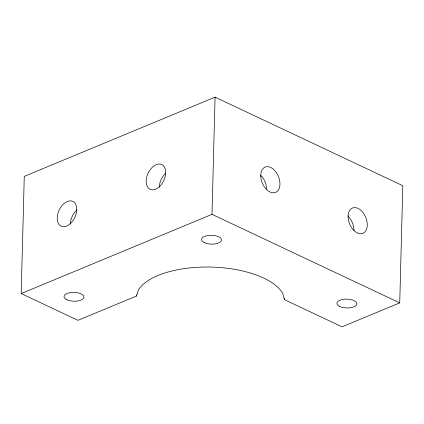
<?xml version="1.0" encoding="UTF-8"?>
<svg xmlns="http://www.w3.org/2000/svg" width="424" height="424" viewBox="0 0 424 424"><rect width="100%" height="100%" fill="white"/><g stroke="black" fill="none" stroke-linecap="round" stroke-linejoin="round"><path stroke-width="0.64" d="M21.2 293.562L24.269 176.379L215.069 97.165L402.8 185.701L399.731 302.884L342.046 326.835L284.483 299.683L282.739 293.382A74.719 33.104 1.5 0 0 211.035 267.072A74.719 33.104 1.5 0 0 138.436 289.831L136.464 296.037L77.958 320.327L21.2 293.562L212 214.353L399.731 302.884M136.464 296.037L136.496 294.749M212 214.353L215.069 97.165M284.483 299.683L284.515 298.395M260.617 175.255A13.701 8.713 67.5 0 1 266.654 188.892M348.046 216.282A13.701 8.713 67.5 0 1 353.987 230.63M70.31 223.914A13.701 8.655 -64.8 0 1 76.935 209.88M159.254 187.344A13.701 8.655 -64.8 0 1 165.673 173.22M339.778 306.483A9.964 4.415 1.5 0 0 356.478 304.914A9.964 4.415 1.5 0 0 344.378 299.206A9.964 4.415 1.5 0 0 339.778 306.483M66.881 299.757A9.964 4.415 1.5 0 0 83.581 298.189A9.964 4.415 1.5 0 0 71.481 292.486A9.964 4.415 1.5 0 0 66.881 299.757M348.109 215.599A13.701 8.713 67.5 0 0 361.831 233.651A13.701 8.713 67.5 0 0 363.124 212.753A13.701 8.713 67.5 0 0 348.109 215.599M260.76 176.103A13.701 8.713 67.5 0 0 275.489 192.438A13.701 8.713 67.5 0 0 274.842 170.665A13.701 8.713 67.5 0 0 260.76 176.103M70.103 223.835A13.701 8.655 -64.8 0 0 73.416 201.713A13.701 8.655 -64.8 0 0 57.394 215.758A13.701 8.655 -64.8 0 0 70.103 223.835M159.27 186.793A13.701 8.655 -64.8 0 0 162.196 164.751A13.701 8.655 -64.8 0 0 146.306 179.204A13.701 8.655 -64.8 0 0 159.27 186.793M204.437 242.655A9.964 4.415 1.5 0 0 221.137 241.086A9.964 4.415 1.5 0 0 209.037 235.378A9.964 4.415 1.5 0 0 204.437 242.655"/></g></svg>
